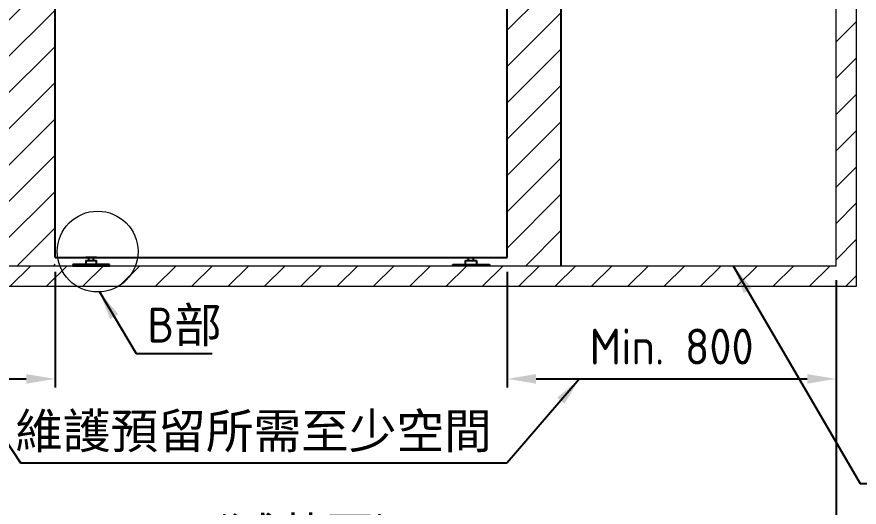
# Model space of a CAD drawing. Header units: millimetres. Extents: x -215875 to 28279, y -2277 to 9295.
# Drawn here: x 20730 to 22779, y 2065 to 3259 of the extents above; entities that cross this region are included whole.
import ezdxf

# ---------------------------------------------------------------- set-up
doc = ezdxf.new("R2010")
doc.units = ezdxf.units.MM
doc.header["$MEASUREMENT"] = 0
doc.linetypes.add('HIDDEN', pattern=[9.525, 6.35, -3.175])
doc.layers.get('0').update_dxf_attribs({"lineweight": 25})
for name, color, linetype, lineweight in [('D', 3, 'Continuous', 13), ('H', 2, 'HIDDEN', 15), ('S', 4, 'Continuous', 15)]:
    doc.layers.add(name, color=color, linetype=linetype, lineweight=lineweight)
doc.styles.get("Standard").update_dxf_attribs({"font": 'KAIU.TTF'})
doc.styles.add('STU25', font='isocp2.shx')
doc.dimstyles.new('STU25', dxfattribs={"dimscale": 35, "dimtxt": 2.5, "dimasz": 2, "dimexe": 0.6, "dimexo": 1, "dimgap": 1, "dimtad": 1, "dimdsep": 46, "dimtxsty": 'STU25', "dimcen": 2, "dimazin": 2, "dimtfac": 1, "dimtmove": 0, "dimatfit": 3, "dimfxl": 0, "dimtolj": 1, "dimtzin": 0, "dimarcsym": 0})
doc.dimstyles.new('STU25$7', dxfattribs={"dimscale": 35, "dimtxt": 2.5, "dimasz": 2, "dimexe": 1.25, "dimexo": 0.625, "dimgap": 1, "dimtad": 0, "dimdec": 4, "dimdsep": 46, "dimtxsty": 'STU25', "dimcen": 2.5, "dimazin": 2, "dimtfac": 1, "dimtdec": 4, "dimtmove": 0, "dimatfit": 3, "dimfxl": 0, "dimtolj": 1, "dimtzin": 0, "dimarcsym": 0})

# ---------------------------------------------------------------- blocks, each defined once
blk = doc.blocks.new('*D3')
at = {"layer": 'D', "color": 0, "lineweight": -2}
for p, q in [((20022.6, 2617.6), (20022.6, 1879.8)), ((22722.6, 2617.6), (22722.6, 1879.8)), ((20092.6, 1900.8), (22652.6, 1900.8))]:
    blk.add_line(p, q, dxfattribs=at)
at = {"layer": 'D', "color": 0}
for points in [[(20092.6, 1912.5), (20092.6, 1889.1), (20022.6, 1900.8)], [(22652.6, 1889.1), (22652.6, 1912.5), (22722.6, 1900.8)]]:
    blk.add_solid(points, dxfattribs=at)
at = {"layer": 'Defpoints', "color": 0}
for p in [(20022.6, 2652.6), (22722.6, 2652.6), (22722.6, 1900.8)]:
    blk.add_point(p, dxfattribs=at)
at = {"layer": 'D', "color": 0, "insert": (21315, 1990.9), "char_height": 87.5, "attachment_point": 5, "style": 'STU25'}
blk.add_mtext('\\A1;2700({\\f標楷體|b0|i0|c136|p65;滅菌區})', dxfattribs=at)
blk = doc.blocks.new('*D5')
at = {"layer": 'D', "color": 0, "lineweight": -2}
for p, q in [((20822.6, 2637.6), (20822.6, 2356.2)), ((20022.6, 2617.6), (20022.6, 2356.2)), ((20092.6, 2377.2), (20752.6, 2377.2))]:
    blk.add_line(p, q, dxfattribs=at)
at = {"layer": 'D', "color": 0}
for points in [[(20092.6, 2388.8), (20092.6, 2365.5), (20022.6, 2377.2)], [(20752.6, 2365.5), (20752.6, 2388.8), (20822.6, 2377.2)]]:
    blk.add_solid(points, dxfattribs=at)
at = {"layer": 'Defpoints', "color": 0}
for p in [(20822.6, 2672.6), (20022.6, 2652.6), (20822.6, 2377.2)]:
    blk.add_point(p, dxfattribs=at)
at = {"layer": 'D', "color": 0, "insert": (20422.6, 2455.9), "char_height": 87.5, "attachment_point": 5, "style": 'STU25'}
blk.add_mtext('\\A1;Min. 800', dxfattribs=at)
blk = doc.blocks.new('*D6')
at = {"layer": 'D', "color": 0, "lineweight": -2}
for p, q in [((21922.6, 2637.6), (21922.6, 2356.2)), ((22722.6, 2617.6), (22722.6, 2356.2)), ((21992.6, 2377.2), (22652.6, 2377.2))]:
    blk.add_line(p, q, dxfattribs=at)
at = {"layer": 'D', "color": 0}
for points in [[(21992.6, 2388.8), (21992.6, 2365.5), (21922.6, 2377.2)], [(22652.6, 2365.5), (22652.6, 2388.8), (22722.6, 2377.2)]]:
    blk.add_solid(points, dxfattribs=at)
at = {"layer": 'Defpoints', "color": 0}
for p in [(21922.6, 2672.6), (22722.6, 2652.6), (22722.6, 2377.2)]:
    blk.add_point(p, dxfattribs=at)
at = {"layer": 'D', "color": 0, "insert": (22322.6, 2455.9), "char_height": 87.5, "attachment_point": 5, "style": 'STU25'}
blk.add_mtext('\\A1;Min. 800', dxfattribs=at)
blk = doc.blocks.new('*D7')
at = {"layer": 'D', "color": 0, "lineweight": -2}
for p, q in [((20787.6, 4492.6), (19819.5, 4492.6)), ((19840.5, 4422.6), (19840.5, 2722.6)), ((19987.6, 2652.6), (19819.5, 2652.6))]:
    blk.add_line(p, q, dxfattribs=at)
at = {"layer": 'D', "color": 0}
for points in [[(19852.2, 4422.6), (19828.9, 4422.6), (19840.5, 4492.6)], [(19828.9, 2722.6), (19852.2, 2722.6), (19840.5, 2652.6)]]:
    blk.add_solid(points, dxfattribs=at)
at = {"layer": 'Defpoints', "color": 0}
for p in [(20822.6, 4492.6), (19840.5, 2652.6), (20022.6, 2652.6)]:
    blk.add_point(p, dxfattribs=at)
at = {"layer": 'D', "color": 0, "insert": (19761.8, 3552.6), "char_height": 87.5, "attachment_point": 5, "rotation": 90, "style": 'STU25'}
blk.add_mtext('\\A1;1840', dxfattribs=at)

msp = doc.modelspace()

# ---------------------------------------------------------------- hatches: boundary and pattern name
at = {"layer": 'D', "ltscale": 10}
h = msp.add_hatch(dxfattribs=at)
h.set_pattern_fill('ANSI31', color=256, scale=500, style=0)
h.set_pattern_definition([(45, (238863.4, 22972.41), (-44.194174, 44.194174), [])])
h.paths.add_polyline_path([(20691.829, 4439.491), (20022.613, 4439.491), (20022.613, 5352.556), (22722.613, 5352.556), (22722.613, 4439.491), (22053.398, 4439.491), (22053.398, 2652.556), (21922.613, 2652.556), (21922.613, 4492.556), (20822.613, 4492.556), (20822.613, 2652.556), (20691.829, 2652.556)])
at = {"layer": 'H', "ltscale": 5}
h = msp.add_hatch(dxfattribs=at)
h.set_pattern_fill('ANSI31', color=256, scale=500, style=0)
h.set_pattern_definition([(45, (238397.184, 23268.486), (-44.194174, 44.194174), [])])
h.paths.add_polyline_path([(22772.613, 2602.556), (22772.613, 5352.556), (22722.613, 5352.556), (22722.613, 2652.556), (20022.613, 2652.556), (20022.613, 5352.556), (19972.613, 5352.556), (19972.613, 2602.556)])
h.paths.add_polyline_path([(22772.613, 5352.556), (22722.613, 5352.556)], flags=16)
h.paths.add_polyline_path([(19972.613, 5352.556), (20022.613, 5352.556)], flags=16)

# ---------------------------------------------------------------- linework, layer by layer
for p, q in [((22053.398, 4439.491), (22053.398, 2652.556)), ((20822.613, 2672.556), (20822.613, 3282.556)), ((21922.613, 2672.556), (21922.613, 3282.556)), ((20822.613, 2672.556), (21922.613, 2672.556)), ((20923.792, 2672.556), (20897.234, 2672.556)), ((20897.234, 2665.556), (20897.234, 2655.556)), ((20897.234, 2665.556), (20923.792, 2665.556)), ((20904.513, 2665.556), (20904.513, 2672.556)), ((20916.513, 2665.556), (20916.513, 2672.556)), ((20923.792, 2655.556), (20923.792, 2665.556)), ((21821.434, 2672.556), (21847.992, 2672.556)), ((21821.434, 2655.556), (21821.434, 2665.556)), ((21821.434, 2665.556), (21847.992, 2665.556)), ((21828.713, 2665.556), (21828.713, 2672.556)), ((21840.713, 2665.556), (21840.713, 2672.556)), ((21847.992, 2665.556), (21847.992, 2655.556)), ((20955.013, 2655.556), (20866.013, 2655.556)), ((20866.013, 2655.556), (20866.013, 2652.556)), ((20866.013, 2652.556), (20955.013, 2652.556)), ((20955.013, 2652.556), (20955.013, 2655.556)), ((21790.213, 2652.556), (21790.213, 2655.556)), ((21790.213, 2655.556), (21879.213, 2655.556)), ((21879.213, 2652.556), (21790.213, 2652.556)), ((21879.213, 2655.556), (21879.213, 2652.556))]:
    msp.add_line(p, q)
at = {"layer": 'D'}
msp.add_circle((20926.278, 2687.124), 98.378, dxfattribs=at)
at = {"layer": 'S'}
for p, q in [((22722.613, 2652.556), (22722.613, 5352.556)), ((22772.613, 2602.556), (22772.613, 5352.556)), ((20022.613, 2652.556), (22722.613, 2652.556)), ((19972.613, 2602.556), (22772.613, 2602.556))]:
    msp.add_line(p, q, dxfattribs=at)

# ---------------------------------------------------------------- texts
at = {"layer": 'D', "char_height": 85, "attachment_point": 1}
for s, insert in [('{\\Fisocp2.shx;\\C3;B\\f標楷體|b0|i0|c136|p65;部}', (21047.369, 2550.72)), ('{\\C3;維護預留所需至少空間}', (20725.698, 2293.002))]:
    msp.add_mtext(s, dxfattribs=dict(at, insert=insert))

# ---------------------------------------------------------------- dimensions: what is measured, and where the dimension line sits
at = {"layer": 'D'}
dim = msp.add_linear_dim(base=(19840.542, 2652.556), p1=(20822.613, 4492.556), p2=(20022.613, 2652.556), angle=90, dimstyle='STU25', dxfattribs=at)
dim.commit()
dim.dimension.update_dxf_attribs({"geometry": '*D7', "text_midpoint": (19840.542, 3552.556), "dimtype": 160})
dim = msp.add_linear_dim(base=(20822.613, 2377.174), p1=(20022.613, 2652.556), p2=(20822.613, 2672.556), text='Min. <>', dimstyle='STU25', dxfattribs=at)
dim.commit()
dim.dimension.update_dxf_attribs({"geometry": '*D5', "text_midpoint": (20422.613, 2455.924)})
for base, p1, text, picture, middle in [((22722.613, 2377.174), (21922.613, 2672.556), 'Min. <>', '*D6', (22322.613, 2377.174)), ((22722.613, 1900.796), (20022.613, 2652.556), '<>({\\f標楷體|b0|i0|c136|p65;滅菌區})', '*D3', (21315.039, 1900.796))]:
    dim = msp.add_linear_dim(base=base, p1=p1, p2=(22722.613, 2652.556), text=text, dimstyle='STU25', dxfattribs=at)
    dim.commit()
    dim.dimension.update_dxf_attribs({"geometry": picture, "text_midpoint": middle, "dimtype": 160})

# ---------------------------------------------------------------- leaders
for points, override in [([(22472.426, 2652.556), (22781.522, 2122.638), (24177.445, 2122.638)], {"dimgap": 1, "dimtad": 0}), ([(20930.764, 2588.849), (21019.777, 2439.207), (21204.559, 2439.207)], {"dimgap": 1, "dimtad": 0}), ([(20604.531, 2377.174), (20738.303, 2172.459), (21922.718, 2172.459)], {"dimexe": 0.6, "dimexo": 1, "dimtad": 1, "dimdec": 2, "dimcen": 2, "dimtdec": 2}), ([(22098.656, 2377.174), (21922.718, 2172.459)], {"dimexe": 0.6, "dimexo": 1, "dimtad": 1, "dimdec": 2, "dimcen": 2, "dimtdec": 2})]:
    msp.add_leader(points, dimstyle='STU25$7', override=override, dxfattribs=at)

doc.saveas('drawing.dxf')
